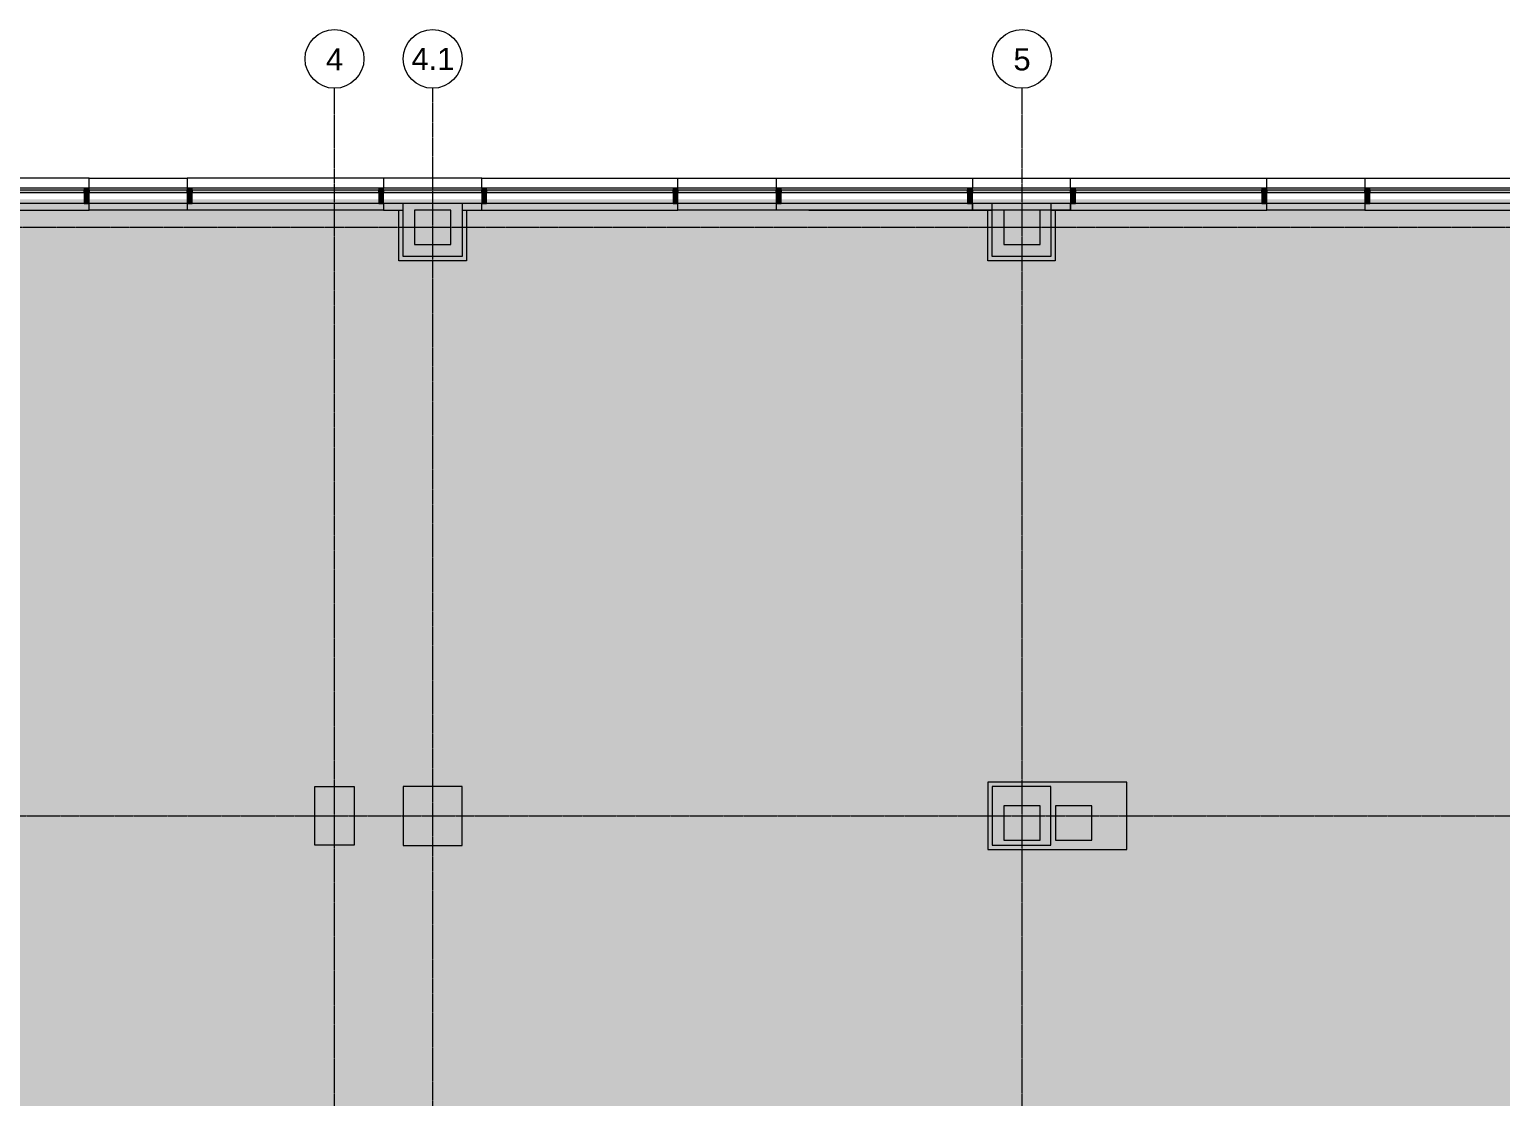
# Model space of a CAD drawing. Header units: inches. Extents: x 2468 to 4886, y -16 to 1381.
# Drawn here: x 3088 to 3687, y 946 to 1381 of the extents above; entities that cross this region are included whole.
import ezdxf

# ---------------------------------------------------------------- set-up
doc = ezdxf.new("R2010")
doc.units = ezdxf.units.IN
doc.header["$MEASUREMENT"] = 0
doc.linetypes.add('Grid Line 1_2_', pattern=[0.875, 0.5, -0.125, 0.125, -0.125])
for name, color, linetype, lineweight in [('7200-WISCONSIN-AVE-6TH-FLOOR-031418_dwg', 8, 'Continuous', 9), ('A-DETL-GENF', 92, 'Continuous', 9), ('A-GLAZ-CURT', 52, 'Continuous', 9), ('A-GLAZ-CWMG', 51, 'Continuous', 13), ('Bb-col', 7, 'Continuous', 9), ('Bb-cor', 7, 'Continuous', 9), ('Propidex Polylines', 7, 'Continuous', 9), ('S-COLS', 52, 'Continuous', 13), ('S-GRID', 1, 'Continuous', 9), ('S-GRID-IDEN', 1, 'Continuous', 9)]:
    doc.layers.add(name, color=color, linetype=linetype, lineweight=lineweight)
doc.styles.add('Swis721 Lt BT', font='swissl.ttf', dxfattribs={"height": 9})

# ---------------------------------------------------------------- blocks, each defined once
blk = doc.blocks.new('Concrete-Rectangular-Column - 24 x 24-4901126-6TH FLOOR POWER _ SIGNAL')
at = {"layer": 'S-COLS', "lineweight": 9}
blk.add_hatch(color=7, dxfattribs=at).paths.add_polyline_path([(-12, -12), (12, -12), (12, 12), (-12, 12), (-12, 8.85)], flags=0)
at = {"layer": 'S-COLS', "color": 8, "lineweight": 20}
for p, q in [((12, 12), (-12, 12)), ((-12, 12), (-12, -12)), ((12, -12), (12, 12)), ((-12, -12), (12, -12))]:
    blk.add_line(p, q, dxfattribs=at)
blk = doc.blocks.new('Concrete-Rectangular-Column - 14_ x 14_-4901127-6TH FLOOR POWER _ SIGNAL')
at = {"layer": 'S-COLS', "lineweight": 9}
blk.add_hatch(color=7, dxfattribs=at).paths.add_polyline_path([(-7, -7.375), (7, -7.375), (7, 7.375), (-7, 7.375)], flags=0)
at = {"layer": 'S-COLS', "color": 8, "lineweight": 20}
for p, q in [((7, 7.375), (-7, 7.375)), ((-7, 7.375), (-7, -7.375)), ((7, -7.375), (7, 7.375)), ((-7, -7.375), (7, -7.375))]:
    blk.add_line(p, q, dxfattribs=at)
blk = doc.blocks.new('System Panel - Glazed-5927131-6TH FLOOR POWER _ SIGNAL')
at = {"layer": 'A-GLAZ-CURT'}
blk.add_hatch(color=7, dxfattribs=at).paths.add_polyline_path([(-38, 0.5), (-38, -0.5), (38, -0.5), (38, 0.5), (25.89, 0.5)], flags=0)
at = {"layer": 'A-GLAZ-CURT', "color": 8, "lineweight": 20}
for p, q in [((38, 0.5), (-38, 0.5)), ((-38, 0.5), (-38, -0.5)), ((38, -0.5), (38, 0.5)), ((-38, -0.5), (38, -0.5))]:
    blk.add_line(p, q, dxfattribs=at)
blk = doc.blocks.new('System Panel - Glazed-5927132-6TH FLOOR POWER _ SIGNAL')
at = {"layer": 'A-GLAZ-CURT'}
blk.add_hatch(color=7, dxfattribs=at).paths.add_polyline_path([(-20, 0.5), (-20, -0.5), (20, -0.5), (20, 0.5)], flags=0)
at = {"layer": 'A-GLAZ-CURT', "color": 8, "lineweight": 20}
for p, q in [((20, 0.5), (-20, 0.5)), ((-20, 0.5), (-20, -0.5)), ((20, -0.5), (20, 0.5)), ((-20, -0.5), (20, -0.5))]:
    blk.add_line(p, q, dxfattribs=at)
blk = doc.blocks.new('System Panel - Glazed-5927133-6TH FLOOR POWER _ SIGNAL')
at = {"layer": 'A-GLAZ-CURT'}
blk.add_hatch(color=7, dxfattribs=at).paths.add_polyline_path([(-38, 0.5), (-38, -0.5), (38, -0.5), (38, 0.5)], flags=0)
at = {"layer": 'A-GLAZ-CURT', "color": 8, "lineweight": 20}
for p, q in [((38, 0.5), (-38, 0.5)), ((-38, 0.5), (-38, -0.5)), ((38, -0.5), (38, 0.5)), ((-38, -0.5), (38, -0.5))]:
    blk.add_line(p, q, dxfattribs=at)
blk = doc.blocks.new('System Panel - Glazed-5927134-6TH FLOOR POWER _ SIGNAL')
at = {"layer": 'A-GLAZ-CURT'}
blk.add_hatch(color=7, dxfattribs=at).paths.add_polyline_path([(12, 0.5), (-20, 0.5), (-20, -0.5), (20, -0.5), (20, 0.5)], flags=0)
at = {"layer": 'A-GLAZ-CURT', "color": 8, "lineweight": 20}
for p, q in [((20, 0.5), (-20, 0.5)), ((-20, 0.5), (-20, -0.5)), ((20, -0.5), (20, 0.5)), ((-20, -0.5), (20, -0.5))]:
    blk.add_line(p, q, dxfattribs=at)
blk = doc.blocks.new('Rectangular Mullion - 2_ x 6_ rectangular-5927116-6TH FLOOR POWER _ SIGNAL')
at = {"layer": 'A-GLAZ-CWMG', "lineweight": 9}
blk.add_hatch(color=7, dxfattribs=at).paths.add_polyline_path([(-1, 1.37), (1, 1.37), (1, -4.88), (-1, -4.88), (-1, -3.1)], flags=0)
at = {"layer": 'A-GLAZ-CWMG', "color": 8, "lineweight": 20}
for p, q in [((-1, 1.37), (1, 1.37)), ((-1, -4.88), (-1, 1.37)), ((1, 1.37), (1, -4.88)), ((1, -4.88), (-1, -4.88))]:
    blk.add_line(p, q, dxfattribs=at)
blk = doc.blocks.new('Rectangular Mullion - 2_ x 6_ rectangular-5911032-6TH FLOOR POWER _ SIGNAL')
at = {"layer": 'A-GLAZ-CWMG', "lineweight": 9}
for p, q in [((4354, 1316.13), (4430, 1316.13)), ((4354, 1309.88), (4430, 1309.88))]:
    blk.add_line(p, q, dxfattribs=at)
blk = doc.blocks.new('Rectangular Mullion - 2_ x 6_ rectangular-5911033-6TH FLOOR POWER _ SIGNAL')
at = {"layer": 'A-GLAZ-CWMG', "lineweight": 9}
for p, q in [((3112, 1316.13), (3152, 1316.13)), ((3112, 1309.88), (3152, 1309.88))]:
    blk.add_line(p, q, dxfattribs=at)
blk = doc.blocks.new('Rectangular Mullion - 2_ x 6_ rectangular-V71-6TH FLOOR POWER _ SIGNAL')
at = {"layer": 'A-GLAZ-CWMG', "lineweight": 9}
for p, q in [((3154, 1316.13), (3230, 1316.13)), ((3154, 1309.88), (3230, 1309.88))]:
    blk.add_line(p, q, dxfattribs=at)
blk = doc.blocks.new('7200-WISCONSIN-AVE-6TH-FLOOR-031418_dwg-5450642-6TH FLOOR POWER _ SIGNAL')
at = {"layer": 'Bb-col'}
blk.add_line((3264, 1072.13), (3240, 1072.13), dxfattribs=at)
at = {"layer": 'Bb-col', "flags": 128}
for points in [[(3264, 1309.88), (3264, 1288.13), (3240, 1288.13), (3240, 1309.88)], [(3504, 1309.88), (3504, 1288.13), (3480, 1288.13), (3480, 1309.88)]]:
    blk.add_lwpolyline(points, dxfattribs=at)
for points in [[(3478.25, 1046.38), (3535, 1046.38), (3535, 1073.88), (3478.25, 1073.88)], [(3204, 1072.13), (3220, 1072.13), (3220, 1048.13), (3204, 1048.13)], [(3480, 1048.13), (3504, 1048.13), (3504, 1072.13), (3480, 1072.13)]]:
    blk.add_lwpolyline(points, close=True, dxfattribs=at)
at = {"layer": 'Bb-cor'}
for p, q in [((3112, 1320.13), (3032, 1320.13)), ((3232, 1320.13), (3152, 1320.13)), ((3472, 1320.13), (3472, 1316.13)), ((3152, 1309.88), (3152, 1307.13)), ((3272, 1307.13), (3272, 1309.88)), ((3392, 1309.88), (3392, 1307.13)), ((3512, 1307.13), (3512, 1309.88)), ((3032, 1307.13), (3112, 1307.13)), ((3632, 1307.13), (3592, 1307.13))]:
    blk.add_line(p, q, dxfattribs=at)
at = {"layer": 'Bb-cor', "flags": 128}
for points in [[(3112, 1316.13), (3112, 1320.13), (3152, 1320.13), (3152, 1316.13)], [(3272, 1320.13), (3232, 1320.13), (3232, 1316.13)], [(3272, 1316.13), (3272, 1320.13), (3352, 1320.13)], [(3352, 1316.13), (3352, 1320.13), (3392, 1320.13), (3392, 1316.13)], [(3392, 1320.13), (3472, 1320.13), (3512, 1320.13)], [(3512, 1316.13), (3512, 1320.13), (3592, 1320.13)], [(3592, 1316.13), (3592, 1320.13), (3632, 1320.13), (3632, 1316.13)], [(3632, 1320.13), (3712, 1320.13), (3752, 1320.13)], [(3232, 1307.13), (3152, 1307.13), (3112, 1307.13), (3112, 1309.88)], [(3232, 1309.88), (3232, 1307.13), (3240, 1307.13)], [(3467.81, 1307.13), (3405.38, 1307.13), (3472, 1307.13), (3392, 1307.13), (3352, 1307.13), (3352, 1309.88)], [(3472, 1309.88), (3472, 1307.13), (3480, 1307.13)], [(3504, 1307.13), (3512, 1307.13), (3592, 1307.13), (3592, 1309.88)], [(3632, 1309.88), (3632, 1307.13), (3712, 1307.13)], [(3265.75, 1307.13), (3265.75, 1286.38), (3238.25, 1286.38), (3238.25, 1307.13)], [(3264, 1307.13), (3272, 1307.13), (3352, 1307.13)], [(3505.75, 1307.13), (3505.75, 1286.38), (3478.25, 1286.38), (3478.25, 1307.13)]]:
    blk.add_lwpolyline(points, dxfattribs=at)
at = {"layer": 'Propidex Polylines', "flags": 128}
for points in [[(3152, 1309.88), (3152, 1307.13), (3112, 1307.13), (3112, 1309.88)], [(3392, 1309.88), (3392, 1307.13), (3352, 1307.13), (3352, 1309.88)], [(3484.87, 1307.13), (3472, 1307.13), (3472, 1309.88)], [(3512, 1309.88), (3512, 1307.13), (3499.62, 1307.13)], [(3632, 1309.88), (3632, 1307.13), (3592, 1307.13), (3592, 1309.88)]]:
    blk.add_lwpolyline(points, dxfattribs=at)
blk = doc.blocks.new('Grid - Grid Head - Circle-50561-6TH FLOOR POWER _ SIGNAL')
at = {"layer": 'S-GRID-IDEN'}
blk.add_circle((0, 0), 0.125, dxfattribs=at)

msp = doc.modelspace()

# ---------------------------------------------------------------- hatches: boundary and pattern name
at = {"layer": 'A-DETL-GENF'}
h = msp.add_hatch(color=9, dxfattribs=at)
h.paths.add_polyline_path([(3783.5, 691.12), (3829.75, 691.12), (3829.75, 712.12), (3783.5, 712.12), (3783.5, 709.01)], flags=0)
h.paths.add_polyline_path([(3839.7, 715.62), (3960.5, 715.62), (3960.5, 808.12), (3960, 808.12), (3960, 831.12), (3957.25, 831.12), (3957.25, 833.98), (3917.25, 833.98), (3917.25, 831.12), (3916, 831.12), (3916, 808.62), (3783.5, 808.62), (3783.5, 715.62), (3835.12, 715.62)], flags=0)
h.paths.add_polyline_path([(3780, 715.62), (3780, 831.12), (3744, 831.12), (3744, 808.12), (3720, 808.12), (3720, 831.12), (3718.25, 831.12), (3718.25, 833.98), (3678.25, 833.98), (3678.25, 831.12), (3676, 831.12), (3676, 715.62), (3776.06, 715.62)], flags=0)
h.paths.add_polyline_path([(3672.5, 715.62), (3672.5, 831.12), (3643.5, 831.12), (3643.5, 715.62)], flags=0)
h.paths.add_polyline_path([(3969.31, 766.13), (3982.75, 766.13), (3982.75, 808.12), (3964, 808.12), (3964, 766.13)], flags=0)
h.paths.add_polyline_path([(2815.72, 1310.42), (2809.11, 1330.21), (2811, 1330.85), (2817.62, 1311.05)], flags=0)
h.paths.add_polyline_path([(2662.35, 805.76), (2833.81, 865.19), (2817.01, 915.45), (2808.71, 912.67), (2787.78, 975.27), (2795.61, 977.89), (2771.67, 1049.52), (2757.94, 1044.93), (2750.33, 1067.69), (2773.1, 1075.3), (2780.7, 1052.54), (2776.41, 1051.1), (2801.46, 976.15), (2793.63, 973.54), (2812.34, 917.58), (2819.22, 919.88), (2837.85, 864.14), (2922.38, 892.4), (2921.3, 895.52), (2921.77, 895.69), (2903.61, 948.09), (2940.61, 960.46), (2946.33, 943.39), (2990.89, 958.29), (2982.89, 982.23), (2986.21, 983.34), (2986.92, 981.21), (3035.29, 997.38), (3034.02, 1001.17), (3037.82, 1002.44), (3036.55, 1006.23), (3040.34, 1007.5), (3028.3, 1043.54), (3024.5, 1042.29), (3023.23, 1046.07), (3019.44, 1044.8), (3018.17, 1048.59), (3012.48, 1046.69), (3011.37, 1050.01), (3045.52, 1061.42), (2993.52, 1216.96), (2845.1, 1167.35), (2876.96, 1072.03), (2919.16, 1086.14), (2939.29, 1025.91), (2968.69, 1035.74), (2973.53, 1021.28), (2970.21, 1020.17), (2966.48, 1031.31), (2929.08, 1018.81), (2927.97, 1022.13), (2930.76, 1023.06), (2912.53, 1077.6), (2868.9, 1063.01), (2887.13, 1008.48), (2895.72, 1011.35), (2896.83, 1008.03), (2884.92, 1004.05), (2834.67, 1154.37), (2833.37, 1153.94), (2826.91, 1173.26), (2846.23, 1179.72), (2836.84, 1207.82), (2848.69, 1211.78), (2857.89, 1184.28), (2938.5, 1211.22), (2906.8, 1306.07), (2826.19, 1279.12), (2835.38, 1251.61), (2823.52, 1247.65), (2803.89, 1306.46), (2815.72, 1310.42), (2824.92, 1282.91), (2905.53, 1309.86), (2897.68, 1333.34), (2810.17, 1333.34), (2810.92, 1331.08), (2809.03, 1330.45), (2808.06, 1333.34), (2661, 1333.34), (2670.13, 1306.03), (2658.28, 1302.07), (2649.08, 1329.57), (2560.85, 1300.08), (2592.56, 1205.24), (2680.78, 1234.73), (2671.59, 1262.24), (2683.45, 1266.2), (2703.1, 1207.4), (2691.25, 1203.43), (2682.05, 1230.94), (2593.82, 1201.45), (2625.53, 1106.6), (2713.76, 1136.1), (2704.56, 1163.6), (2716.42, 1167.56), (2725.81, 1139.47), (2745.11, 1145.92), (2751.57, 1126.59), (2751.21, 1126.48), (2763.58, 1089.49), (2758.84, 1087.9), (2742.83, 1135.8), (2576.39, 1080.16), (2605.71, 992.43), (2750.33, 1040.78), (2751.44, 1037.46), (2603.5, 988), (2506.5, 1278.2), (2552.5, 1293.58), (2553.61, 1290.26), (2510.93, 1275.99), (2574.8, 1084.9), (2617.47, 1099.17), (2616.04, 1103.43), (2622.21, 1105.49), (2546.04, 1333.34), (2499.16, 1333.34), (2499.16, 1306.46), (2495.66, 1306.46), (2495.66, 1333.34), (2470.57, 1333.34), (2470.57, 1306.46), (2484.96, 1306.46), (2588.65, 996.28), (2597.66, 999.29), (2660.71, 810.66)], flags=0)
h.paths.add_polyline_path([(3830.75, 812.12), (3885.5, 812.12), (3885.5, 831.12), (3872, 831.12), (3872, 833.98), (3797, 833.98), (3797, 831.12), (3783.5, 831.12), (3783.5, 812.12), (3829.54, 812.12)], flags=0)
h.paths.add_polyline_path([(3912.5, 812.12), (3912.5, 831.12), (3889, 831.12), (3889, 812.12)], flags=0)
h.paths.add_polyline_path([(3678.54, 896.62), (3714.46, 896.62), (3714.46, 1046.38), (3693.25, 1046.38), (3693.25, 1073.88), (3714.46, 1073.88), (3714.46, 1311.48), (3712, 1311.48), (3712, 1309.88), (3710, 1309.88), (3710, 1311.48), (3634, 1311.48), (3634, 1309.88), (3632, 1309.88), (3632, 1311.48), (3592, 1311.48), (3592, 1309.88), (3590, 1309.88), (3590, 1311.48), (3514, 1311.48), (3514, 1309.88), (3512, 1309.88), (3512, 1311.48), (3472, 1311.48), (3472, 1309.88), (3470, 1309.88), (3470, 1311.48), (3394, 1311.48), (3394, 1309.88), (3392, 1309.88), (3392, 1311.48), (3352, 1311.48), (3352, 1309.88), (3350, 1309.88), (3350, 1311.48), (3274, 1311.48), (3274, 1309.88), (3272, 1309.88), (3272, 1311.48), (3232, 1311.48), (3232, 1309.88), (3230, 1309.88), (3230, 1311.48), (3154, 1311.48), (3154, 1309.88), (3152, 1309.88), (3152, 1311.48), (3112, 1311.48), (3112, 1309.88), (3110, 1309.88), (3110, 1311.48), (3034, 1311.48), (3034, 1309.88), (3032, 1309.88), (3032, 1307.13), (2992.74, 1307.13), (2992.74, 1311.48), (2975.11, 1311.48), (3002.76, 1228.75), (2949.18, 1210.84), (2951.16, 1204.91), (2994.79, 1219.49), (3047.41, 1062.06), (3050.26, 1063.01), (3011, 1180.45), (3011, 1285.62), (3013, 1285.62), (3013, 1180.77), (3071.49, 1005.79), (2988.03, 977.89), (2998.69, 946.01), (2917.44, 918.86), (2925.15, 896.62), (3527.55, 896.62)], flags=0)
h.paths.add_polyline_path([(2917.41, 918.96), (2918.1, 919.19), (2939.36, 929.99), (2916.26, 922.27)], flags=0)
h.paths.add_polyline_path([(2915.93, 923.23), (2942.21, 932.01), (2934.61, 954.76), (2908.07, 945.89), (2908.46, 944.78)], flags=0)
h.paths.add_polyline_path([(2945.53, 933.12), (2946.01, 933.28), (2944.47, 937.89), (2943.99, 937.73)], flags=0)
h.paths.add_polyline_path([(2949.33, 934.39), (2993.9, 949.29), (2992.36, 953.9), (2947.79, 939), (2949.14, 934.95)], flags=0)
h.paths.add_polyline_path([(2942.53, 942.12), (2943, 942.28), (2938.4, 956.03), (2937.93, 955.87), (2942.21, 943.05)], flags=0)
h.paths.add_polyline_path([(3037.19, 998.01), (3068.49, 1008.47), (3051.21, 1060.16), (3050.73, 1060), (3058.34, 1037.24), (3035.58, 1029.63), (3027.97, 1052.39), (3019.91, 1049.7), (3020.7, 1047.33), (3024.5, 1048.6), (3025.76, 1044.8), (3029.56, 1046.07), (3042.87, 1006.24), (3039.08, 1004.97), (3040.34, 1001.17), (3036.55, 999.91), (3037.15, 998.14)], flags=0)
h.paths.add_polyline_path([(3240, 1048.12), (3240, 1072.12), (3264, 1072.12), (3264, 1048.12)], flags=0)
h.paths.add_polyline_path([(3714.46, 1049.38), (3714.46, 1070.88), (3696.25, 1070.88), (3696.25, 1049.38)], flags=0)
h.paths.add_polyline_path([(3484.88, 1050.25), (3484.88, 1064.25), (3499.63, 1064.25), (3499.63, 1050.25)], flags=0)
h.paths.add_polyline_path([(3505.94, 1050.25), (3505.94, 1064.25), (3520.69, 1064.25), (3520.69, 1050.25)], flags=0)
h.paths.add_polyline_path([(2865.58, 1068.23), (2875.06, 1071.4), (2842.56, 1168.61), (2849.2, 1170.83), (2847.3, 1176.52), (2831.18, 1171.13), (2864.52, 1071.4)], flags=0)
h.paths.add_polyline_path([(2727.51, 1134.37), (2741.72, 1139.12), (2741.56, 1139.59), (2727.35, 1134.84)], flags=0)
h.paths.add_polyline_path([(2726.42, 1138.35), (2742.56, 1143.75), (2734.17, 1141.6), (2726.22, 1138.94), (2726.25, 1138.86)], flags=0)
h.paths.add_polyline_path([(2702.67, 1162.97), (2696.05, 1182.77), (2697.94, 1183.4), (2704.56, 1163.6)], flags=0)
h.paths.add_polyline_path([(2695.97, 1183), (2689.35, 1202.8), (2691.25, 1203.43), (2697.86, 1183.64), (2696.05, 1183.03)], flags=0)
h.paths.add_polyline_path([(2848.69, 1211.78), (2842.08, 1231.58), (2843.97, 1232.21), (2850.59, 1212.41), (2849.2, 1211.95)], flags=0)
h.paths.add_polyline_path([(2941.82, 1212.33), (2998.25, 1231.2), (2964.11, 1333.34), (2901.37, 1333.34), (2941.13, 1214.39)], flags=0)
h.paths.add_polyline_path([(2842, 1231.82), (2835.38, 1251.61), (2837.28, 1252.25), (2843.89, 1232.45), (2842.08, 1231.84)], flags=0)
h.paths.add_polyline_path([(2669.69, 1261.6), (2663.08, 1281.4), (2664.97, 1282.03), (2671.59, 1262.24)], flags=0)
h.paths.add_polyline_path([(2663, 1281.64), (2656.38, 1301.44), (2658.28, 1302.07), (2664.89, 1282.27), (2663.08, 1281.66)], flags=0)
h.paths.add_polyline_path([(3484.88, 1293.13), (3484.87, 1293.13), (3484.88, 1307.13), (3499.62, 1307.13), (3499.62, 1293.13)], flags=0)
h.paths.add_polyline_path([(3244.62, 1293.13), (3244.62, 1307.13), (3259.37, 1307.13), (3259.37, 1293.13)], flags=0)
h.paths.add_polyline_path([(3011, 1293.13), (3004.37, 1293.13), (3004.37, 1307.13), (3019.12, 1307.13), (3019.12, 1293.13), (3013, 1293.13)], flags=0)
h.paths.add_polyline_path([(2559.58, 1303.87), (2647.74, 1333.34), (2549.73, 1333.34), (2558.72, 1306.46)], flags=0)

# ---------------------------------------------------------------- linework, layer by layer
at = {"layer": 'S-GRID', "linetype": 'Grid Line 1_2_'}
for p, q in [((3212, -16.1), (3212, 1356.78)), ((3252, 1356.78), (3252, -16.1)), ((3492.25, -16.1), (3492.25, 1356.78)), ((3004.37, 1300.13), (4862.49, 1300.13)), ((2467.88, 1060.12), (4862.49, 1060.12))]:
    msp.add_line(p, q, dxfattribs=at)

# ---------------------------------------------------------------- block references
at = {"layer": '7200-WISCONSIN-AVE-6TH-FLOOR-031418_dwg', "color": 7}
msp.add_blockref('7200-WISCONSIN-AVE-6TH-FLOOR-031418_dwg-5450642-6TH FLOOR POWER _ SIGNAL', (0, 0), dxfattribs=at)
msp.add_blockref('7200-WISCONSIN-AVE-6TH-FLOOR-031418_dwg-5450642-6TH FLOOR POWER _ SIGNAL', (0, 0), dxfattribs=at)
msp.add_blockref('7200-WISCONSIN-AVE-6TH-FLOOR-031418_dwg-5450642-6TH FLOOR POWER _ SIGNAL', (0, 0), dxfattribs=at)
at = {"layer": 'A-GLAZ-CURT', "rotation": 180}
for name, p in [('System Panel - Glazed-5927131-6TH FLOOR POWER _ SIGNAL', (3072, 1314.75)), ('System Panel - Glazed-5927132-6TH FLOOR POWER _ SIGNAL', (3132, 1314.75)), ('System Panel - Glazed-5927133-6TH FLOOR POWER _ SIGNAL', (3192, 1314.75)), ('System Panel - Glazed-5927134-6TH FLOOR POWER _ SIGNAL', (3252, 1314.75)), ('System Panel - Glazed-5927133-6TH FLOOR POWER _ SIGNAL', (3312, 1314.75)), ('System Panel - Glazed-5927134-6TH FLOOR POWER _ SIGNAL', (3372, 1314.75)), ('System Panel - Glazed-5927133-6TH FLOOR POWER _ SIGNAL', (3432, 1314.75)), ('System Panel - Glazed-5927132-6TH FLOOR POWER _ SIGNAL', (3492, 1314.75)), ('System Panel - Glazed-5927131-6TH FLOOR POWER _ SIGNAL', (3552, 1314.75)), ('System Panel - Glazed-5927132-6TH FLOOR POWER _ SIGNAL', (3612, 1314.75)), ('System Panel - Glazed-5927131-6TH FLOOR POWER _ SIGNAL', (3672, 1314.75))]:
    msp.add_blockref(name, p, dxfattribs=at)
at = {"layer": 'A-GLAZ-CWMG', "lineweight": 9}
for name, p in [('Rectangular Mullion - 2_ x 6_ rectangular-5911032-6TH FLOOR POWER _ SIGNAL', (-1320, 0)), ('Rectangular Mullion - 2_ x 6_ rectangular-5911033-6TH FLOOR POWER _ SIGNAL', (0, 0)), ('Rectangular Mullion - 2_ x 6_ rectangular-V71-6TH FLOOR POWER _ SIGNAL', (0, 0)), ('Rectangular Mullion - 2_ x 6_ rectangular-5911033-6TH FLOOR POWER _ SIGNAL', (120, 0)), ('Rectangular Mullion - 2_ x 6_ rectangular-V71-6TH FLOOR POWER _ SIGNAL', (120, 0)), ('Rectangular Mullion - 2_ x 6_ rectangular-5911033-6TH FLOOR POWER _ SIGNAL', (240, 0)), ('Rectangular Mullion - 2_ x 6_ rectangular-V71-6TH FLOOR POWER _ SIGNAL', (240, 0)), ('Rectangular Mullion - 2_ x 6_ rectangular-5911033-6TH FLOOR POWER _ SIGNAL', (360, 0)), ('Rectangular Mullion - 2_ x 6_ rectangular-5911032-6TH FLOOR POWER _ SIGNAL', (-840, 0)), ('Rectangular Mullion - 2_ x 6_ rectangular-5911033-6TH FLOOR POWER _ SIGNAL', (480, 0)), ('Rectangular Mullion - 2_ x 6_ rectangular-5911032-6TH FLOOR POWER _ SIGNAL', (-720, 0))]:
    msp.add_blockref(name, p, dxfattribs=at)
at = {"layer": 'A-GLAZ-CWMG', "lineweight": 9, "extrusion": (0, 0, -1)}
for p in [(-3111, 1314.75), (-3153, 1314.75), (-3231, 1314.75), (-3273, 1314.75), (-3351, 1314.75), (-3393, 1314.75), (-3471, 1314.75), (-3513, 1314.75), (-3591, 1314.75), (-3633, 1314.75)]:
    msp.add_blockref('Rectangular Mullion - 2_ x 6_ rectangular-5927116-6TH FLOOR POWER _ SIGNAL', p, dxfattribs=at)
at = {"layer": 'S-COLS', "lineweight": 9, "rotation": 89.99999999999385}
for name, p in [('Concrete-Rectangular-Column - 14_ x 14_-4901127-6TH FLOOR POWER _ SIGNAL', (3252, 1300.13)), ('Concrete-Rectangular-Column - 14_ x 14_-4901127-6TH FLOOR POWER _ SIGNAL', (3492.25, 1300.13)), ('Concrete-Rectangular-Column - 24 x 24-4901126-6TH FLOOR POWER _ SIGNAL', (3252, 1060.12)), ('Concrete-Rectangular-Column - 14_ x 14_-4901127-6TH FLOOR POWER _ SIGNAL', (3492.25, 1057.25)), ('Concrete-Rectangular-Column - 14_ x 14_-4901127-6TH FLOOR POWER _ SIGNAL', (3513.32, 1057.25))]:
    msp.add_blockref(name, p, dxfattribs=at)
at = {"layer": 'S-GRID-IDEN', "xscale": 95.99999999999994, "yscale": 95.99999999999994, "zscale": 95.99999999999994}
for p in [(3212, 1368.78), (3492.25, 1368.78)]:
    msp.add_blockref('Grid - Grid Head - Circle-50561-6TH FLOOR POWER _ SIGNAL', p, dxfattribs=at)
at = {"layer": 'S-GRID-IDEN', "xscale": 95.99999999999994, "yscale": 95.99999999999994, "zscale": 95.99999999999994, "rotation": 180}
msp.add_blockref('Grid - Grid Head - Circle-50561-6TH FLOOR POWER _ SIGNAL', (3252, 1368.78), dxfattribs=at)

# ---------------------------------------------------------------- texts
at = {"layer": 'S-GRID-IDEN', "char_height": 9, "attachment_point": 1, "style": 'Swis721 Lt BT'}
for s, insert, width in [('4.1', (3243.37, 1373.26), 20.604), ('4', (3208.5, 1373.06), 8.181), ('5', (3488.75, 1373.06), 8.181)]:
    msp.add_mtext(s, dxfattribs=dict(at, insert=insert, width=width))

doc.saveas('drawing.dxf')
